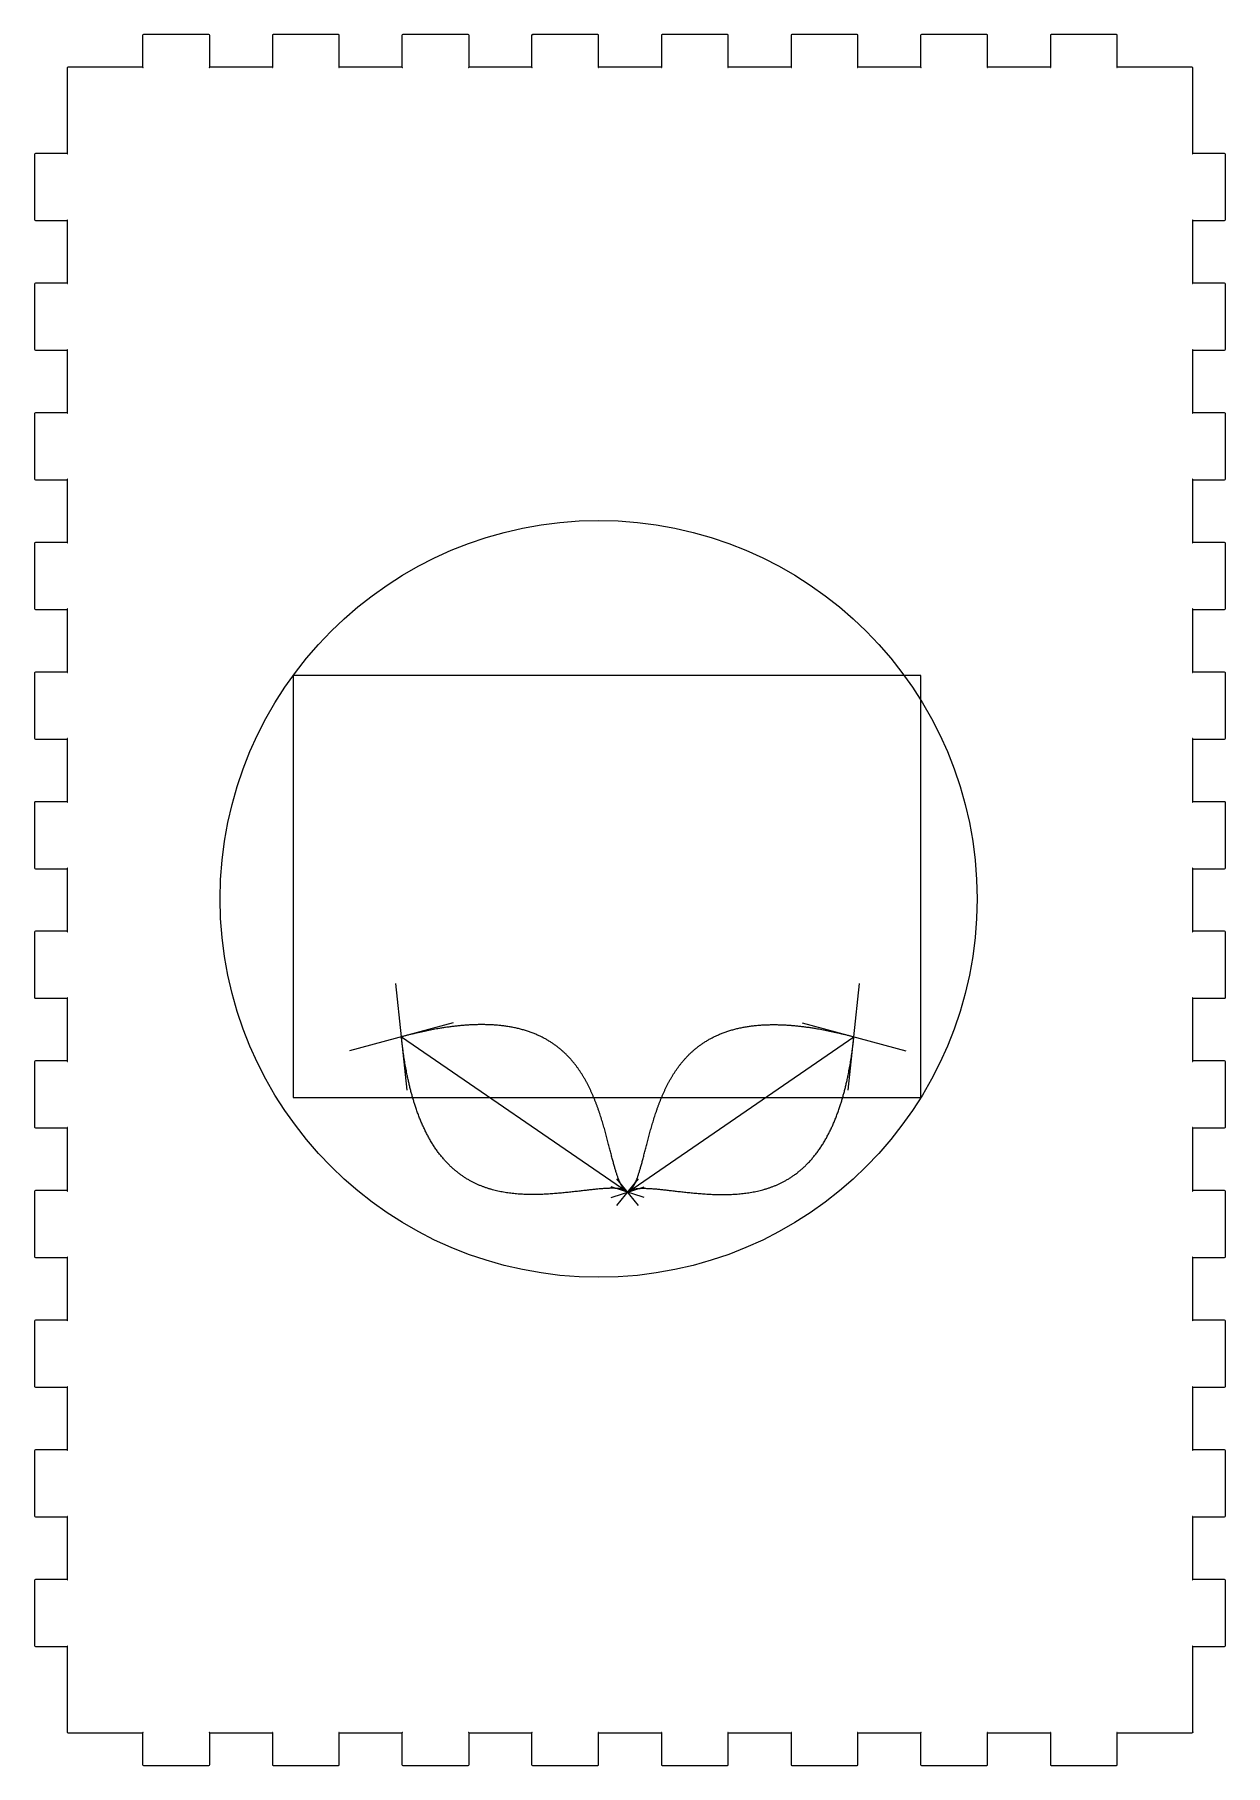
# Model space of a CAD drawing. Header units: millimetres. Extents: x 0 to 282, y 0 to 315.
# Drawn here: x 10 to 120.2, y 155.1 to 315.3 of the extents above; entities that cross this region are included whole.
import ezdxf

# ---------------------------------------------------------------- set-up
doc = ezdxf.new("R2010")
doc.units = ezdxf.units.MM
doc.header["$MEASUREMENT"] = 0
for name, color, linetype in [('Waste-Warriors-Laser-Cut-Box v2_0', 7, 'Continuous'), ('Waste-Warriors-Laser-Cut-Box v2_Sketch5', 7, 'Continuous'), ('Waste-Warriors-Laser-Cut-Box v2_Sketch7', 7, 'Continuous')]:
    doc.layers.add(name, color=color, linetype=linetype)

msp = doc.modelspace()

# ---------------------------------------------------------------- linework, layer by layer
at = {"layer": 'Waste-Warriors-Laser-Cut-Box v2_0'}
for p, q in [((20.0284, 315.272), (19.9995, 315.218)), ((19.9995, 315.218), (19.9995, 315.2)), ((19.9995, 315.2), (19.9995, 312.301)), ((20.0822, 315.301), (20.0284, 315.272)), ((20.1001, 315.301), (20.0822, 315.301)), ((26.1001, 315.301), (20.1001, 315.301)), ((26.1166, 315.301), (26.1001, 315.301)), ((26.1703, 315.272), (26.1166, 315.301)), ((26.2006, 315.218), (26.1703, 315.272)), ((26.2006, 315.2), (26.2006, 315.218)), ((26.2006, 312.301), (26.2006, 315.2)), ((32.0298, 315.272), (32.0008, 315.218)), ((32.0008, 315.218), (32.0008, 315.2)), ((32.0008, 315.2), (32.0008, 312.301)), ((32.0821, 315.301), (32.0298, 315.272)), ((32.1, 315.301), (32.0821, 315.301)), ((38.1, 315.301), (32.1, 315.301)), ((38.1166, 315.301), (38.1, 315.301)), ((38.1702, 315.272), (38.1166, 315.301)), ((38.1991, 315.218), (38.1702, 315.272)), ((38.1991, 315.2), (38.1991, 315.218)), ((38.1991, 312.301), (38.1991, 315.2)), ((44.0284, 315.272), (43.9995, 315.218)), ((43.9995, 315.218), (43.9995, 315.2)), ((43.9995, 315.2), (43.9995, 312.301)), ((44.0821, 315.301), (44.0284, 315.272)), ((44.1, 315.301), (44.0821, 315.301)), ((50.1001, 315.301), (44.1, 315.301)), ((50.1167, 315.301), (50.1001, 315.301)), ((50.1703, 315.272), (50.1167, 315.301)), ((50.2006, 315.218), (50.1703, 315.272)), ((50.2006, 315.2), (50.2006, 315.218)), ((50.2006, 312.301), (50.2006, 315.2)), ((56.0282, 315.272), (55.9992, 315.218)), ((55.9992, 315.218), (55.9992, 315.2)), ((55.9992, 315.2), (55.9992, 312.301)), ((56.0821, 315.301), (56.0282, 315.272)), ((56.0998, 315.301), (56.0821, 315.301)), ((62.0998, 315.301), (56.0998, 315.301)), ((62.1164, 315.301), (62.0998, 315.301)), ((62.17, 315.272), (62.1164, 315.301)), ((62.2004, 315.218), (62.17, 315.272)), ((62.2004, 315.2), (62.2004, 315.218)), ((62.2004, 312.301), (62.2004, 315.2)), ((68.0297, 315.272), (68.0007, 315.218)), ((68.0007, 315.218), (68.0007, 315.2)), ((68.0007, 315.2), (68.0007, 312.301)), ((68.0819, 315.301), (68.0297, 315.272)), ((68.0999, 315.301), (68.0819, 315.301)), ((74.0999, 315.301), (68.0999, 315.301)), ((74.1165, 315.301), (74.0999, 315.301)), ((74.1701, 315.272), (74.1165, 315.301)), ((74.2005, 315.218), (74.1701, 315.272)), ((74.2005, 315.2), (74.2005, 315.218)), ((74.2005, 312.301), (74.2005, 315.2)), ((80.0294, 315.272), (80.0005, 315.218)), ((80.0005, 315.218), (80.0005, 315.2)), ((80.0005, 315.2), (80.0005, 312.301)), ((80.082, 315.301), (80.0294, 315.272)), ((80.1, 315.301), (80.082, 315.301)), ((86.1, 315.301), (80.1, 315.301)), ((86.1162, 315.301), (86.1, 315.301)), ((86.1702, 315.272), (86.1162, 315.301)), ((86.2005, 315.218), (86.1702, 315.272)), ((86.2005, 315.2), (86.2005, 315.218)), ((86.2005, 312.301), (86.2005, 315.2)), ((92.0281, 315.272), (91.9992, 315.218)), ((91.9992, 315.218), (91.9992, 315.2)), ((91.9992, 315.2), (91.9992, 312.301)), ((92.0821, 315.301), (92.0281, 315.272)), ((92.0997, 315.301), (92.0821, 315.301)), ((98.0997, 315.301), (92.0997, 315.301)), ((98.1163, 315.301), (98.0997, 315.301)), ((98.1699, 315.272), (98.1163, 315.301)), ((98.2003, 315.218), (98.1699, 315.272)), ((98.2003, 315.2), (98.2003, 315.218)), ((98.2003, 312.301), (98.2003, 315.2)), ((104.03, 315.272), (104.001, 315.218)), ((104.001, 315.218), (104.001, 315.2)), ((104.001, 315.2), (104.001, 312.301)), ((104.082, 315.301), (104.03, 315.272)), ((104.1, 315.301), (104.082, 315.301)), ((110.1, 315.301), (104.1, 315.301)), ((110.116, 315.301), (110.1, 315.301)), ((110.17, 315.272), (110.116, 315.301)), ((110.2, 315.218), (110.17, 315.272)), ((110.2, 315.2), (110.2, 315.218)), ((110.2, 312.301), (110.2, 315.2)), ((13.0294, 312.272), (13.0004, 312.218)), ((13.0004, 312.218), (13.0004, 312.2)), ((13.0004, 312.2), (13.0004, 304.3)), ((13.0817, 312.301), (13.0294, 312.272)), ((13.0996, 312.301), (13.0817, 312.301)), ((19.9995, 312.301), (13.0996, 312.301)), ((19.9995, 312.301), (19.9995, 312.291)), ((20.0091, 312.301), (19.9995, 312.301)), ((19.9995, 312.291), (20.0133, 312.259)), ((20.0408, 312.287), (20.0091, 312.301)), ((20.0133, 312.259), (20.0367, 312.263)), ((20.0367, 312.263), (20.0408, 312.287)), ((26.1896, 312.301), (26.1579, 312.287)), ((26.1579, 312.287), (26.1621, 312.263)), ((26.1621, 312.263), (26.1855, 312.259)), ((26.1855, 312.259), (26.2006, 312.291)), ((26.2006, 312.301), (26.1896, 312.301)), ((26.2006, 312.291), (26.2006, 312.301)), ((32.0008, 312.301), (26.2006, 312.301)), ((32.0105, 312.301), (32.0008, 312.301)), ((32.0008, 312.301), (32.0008, 312.291)), ((32.0008, 312.291), (32.0146, 312.259)), ((32.0421, 312.287), (32.0105, 312.301)), ((32.0146, 312.259), (32.038, 312.263)), ((32.038, 312.263), (32.0421, 312.287)), ((38.1882, 312.301), (38.1564, 312.287)), ((38.1564, 312.287), (38.1621, 312.263)), ((38.1621, 312.263), (38.184, 312.259)), ((38.184, 312.259), (38.1991, 312.291)), ((38.1991, 312.301), (38.1882, 312.301)), ((43.9995, 312.301), (38.1991, 312.301)), ((38.1991, 312.291), (38.1991, 312.301)), ((43.9995, 312.301), (43.9995, 312.291)), ((44.009, 312.301), (43.9995, 312.301)), ((43.9995, 312.291), (44.0133, 312.259)), ((44.0408, 312.287), (44.009, 312.301)), ((44.0133, 312.259), (44.0365, 312.263)), ((44.0365, 312.263), (44.0408, 312.287)), ((50.1897, 312.301), (50.1579, 312.287)), ((50.1579, 312.287), (50.1618, 312.263)), ((50.1618, 312.263), (50.1855, 312.259)), ((50.1855, 312.259), (50.2006, 312.291)), ((50.2006, 312.301), (50.1897, 312.301)), ((55.9992, 312.301), (50.2006, 312.301)), ((50.2006, 312.291), (50.2006, 312.301)), ((55.9992, 312.301), (55.9992, 312.291)), ((56.0091, 312.301), (55.9992, 312.301)), ((55.9992, 312.291), (56.013, 312.259)), ((56.0405, 312.287), (56.0091, 312.301)), ((56.013, 312.259), (56.0366, 312.263)), ((56.0366, 312.263), (56.0405, 312.287)), ((62.1894, 312.301), (62.1577, 312.287)), ((62.1577, 312.287), (62.1619, 312.263)), ((62.1619, 312.263), (62.1852, 312.259)), ((62.1852, 312.259), (62.2004, 312.291)), ((62.2004, 312.301), (62.1894, 312.301)), ((68.0007, 312.301), (62.2004, 312.301)), ((62.2004, 312.291), (62.2004, 312.301)), ((68.0103, 312.301), (68.0007, 312.301)), ((68.0007, 312.301), (68.0007, 312.291)), ((68.0007, 312.291), (68.0145, 312.259)), ((68.042, 312.287), (68.0103, 312.301)), ((68.0145, 312.259), (68.0378, 312.263)), ((68.0378, 312.263), (68.042, 312.287)), ((74.1895, 312.301), (74.1578, 312.287)), ((74.1578, 312.287), (74.162, 312.263)), ((74.162, 312.263), (74.1853, 312.259)), ((74.1853, 312.259), (74.2005, 312.291)), ((74.2005, 312.301), (74.1895, 312.301)), ((74.2005, 312.291), (74.2005, 312.301)), ((80.0005, 312.301), (74.2005, 312.301)), ((80.0104, 312.301), (80.0005, 312.301)), ((80.0005, 312.301), (80.0005, 312.291)), ((80.0005, 312.291), (80.0146, 312.259)), ((80.0421, 312.287), (80.0104, 312.301)), ((80.0146, 312.259), (80.0379, 312.263)), ((80.0379, 312.263), (80.0421, 312.287)), ((86.1893, 312.301), (86.1579, 312.287)), ((86.1579, 312.287), (86.1617, 312.263)), ((86.1617, 312.263), (86.1854, 312.259)), ((86.1854, 312.259), (86.2005, 312.291)), ((86.2005, 312.301), (86.1893, 312.301)), ((91.9992, 312.301), (86.2005, 312.301)), ((86.2005, 312.291), (86.2005, 312.301)), ((91.9992, 312.301), (91.9992, 312.291)), ((92.009, 312.301), (91.9992, 312.301)), ((91.9992, 312.291), (92.0129, 312.259)), ((92.0404, 312.287), (92.009, 312.301)), ((92.0129, 312.259), (92.0365, 312.263)), ((92.0365, 312.263), (92.0404, 312.287)), ((98.1893, 312.301), (98.1576, 312.287)), ((98.1576, 312.287), (98.1618, 312.263)), ((98.1618, 312.263), (98.1851, 312.259)), ((98.1851, 312.259), (98.2003, 312.291)), ((98.2003, 312.301), (98.1893, 312.301)), ((98.2003, 312.291), (98.2003, 312.301)), ((104.001, 312.301), (98.2003, 312.301)), ((104.001, 312.301), (104.001, 312.291)), ((104.01, 312.301), (104.001, 312.301)), ((104.001, 312.291), (104.014, 312.259)), ((104.042, 312.287), (104.01, 312.301)), ((104.014, 312.259), (104.038, 312.263)), ((104.038, 312.263), (104.042, 312.287)), ((110.189, 312.301), (110.158, 312.287)), ((110.158, 312.287), (110.162, 312.263)), ((110.162, 312.263), (110.185, 312.259)), ((110.185, 312.259), (110.2, 312.291)), ((110.2, 312.301), (110.189, 312.301)), ((117.1, 312.301), (110.2, 312.301)), ((110.2, 312.291), (110.2, 312.301)), ((117.117, 312.301), (117.1, 312.301)), ((117.171, 312.272), (117.117, 312.301)), ((117.199, 312.218), (117.171, 312.272)), ((117.199, 312.2), (117.199, 312.218)), ((117.199, 304.3), (117.199, 312.2)), ((10.0294, 304.271), (10.0004, 304.219)), ((10.0004, 304.219), (10.0004, 304.201)), ((10.0004, 304.201), (10.0004, 298.199)), ((10.0817, 304.3), (10.0294, 304.271)), ((10.0996, 304.3), (10.0817, 304.3)), ((13.0004, 304.3), (10.0996, 304.3)), ((13.0004, 304.3), (13.0004, 304.29)), ((13.0101, 304.3), (13.0004, 304.3)), ((13.0004, 304.29), (13.0142, 304.258)), ((13.0418, 304.286), (13.0101, 304.3)), ((13.0142, 304.258), (13.0376, 304.263)), ((13.0376, 304.263), (13.0418, 304.286)), ((117.189, 304.3), (117.157, 304.286)), ((117.157, 304.286), (117.162, 304.263)), ((117.162, 304.263), (117.184, 304.258)), ((117.184, 304.258), (117.199, 304.29)), ((117.199, 304.3), (117.189, 304.3)), ((117.199, 304.29), (117.199, 304.3)), ((120.1, 304.3), (117.199, 304.3)), ((120.117, 304.3), (120.1, 304.3)), ((120.171, 304.271), (120.117, 304.3)), ((120.2, 304.219), (120.171, 304.271)), ((120.2, 304.201), (120.2, 304.219)), ((120.2, 298.199), (120.2, 304.201)), ((10.0004, 298.199), (10.0004, 298.183)), ((10.0004, 298.183), (10.0294, 298.13)), ((10.0294, 298.13), (10.0817, 298.1)), ((10.0817, 298.1), (10.0996, 298.1)), ((10.0996, 298.1), (13.0004, 298.1)), ((13.0142, 298.143), (13.0004, 298.111)), ((13.0004, 298.111), (13.0004, 298.1)), ((13.0004, 298.1), (13.0004, 292.3)), ((13.0004, 298.1), (13.0101, 298.1)), ((13.0101, 298.1), (13.0418, 298.115)), ((13.0376, 298.137), (13.0142, 298.143)), ((13.0418, 298.115), (13.0376, 298.137)), ((117.162, 298.137), (117.157, 298.115)), ((117.157, 298.115), (117.189, 298.1)), ((117.184, 298.143), (117.162, 298.137)), ((117.199, 298.111), (117.184, 298.143)), ((117.189, 298.1), (117.199, 298.1)), ((117.199, 298.1), (117.199, 298.111)), ((117.199, 292.3), (117.199, 298.1)), ((117.199, 298.1), (120.1, 298.1)), ((120.1, 298.1), (120.117, 298.1)), ((120.117, 298.1), (120.171, 298.13)), ((120.171, 298.13), (120.2, 298.183)), ((120.2, 298.183), (120.2, 298.199)), ((10.0294, 292.271), (10.0004, 292.217)), ((10.0004, 292.217), (10.0004, 292.199)), ((10.0004, 292.199), (10.0004, 286.2)), ((10.0817, 292.3), (10.0294, 292.271)), ((10.0996, 292.3), (10.0817, 292.3)), ((13.0004, 292.3), (10.0996, 292.3)), ((13.0004, 292.3), (13.0004, 292.29)), ((13.0101, 292.3), (13.0004, 292.3)), ((13.0004, 292.29), (13.0142, 292.258)), ((13.0418, 292.286), (13.0101, 292.3)), ((13.0142, 292.258), (13.0376, 292.263)), ((13.0376, 292.263), (13.0418, 292.286)), ((117.189, 292.3), (117.157, 292.286)), ((117.157, 292.286), (117.162, 292.263)), ((117.162, 292.263), (117.184, 292.258)), ((117.184, 292.258), (117.199, 292.29)), ((117.199, 292.3), (117.189, 292.3)), ((120.1, 292.3), (117.199, 292.3)), ((117.199, 292.29), (117.199, 292.3)), ((120.117, 292.3), (120.1, 292.3)), ((120.171, 292.271), (120.117, 292.3)), ((120.2, 292.217), (120.171, 292.271)), ((120.2, 292.199), (120.2, 292.217)), ((120.2, 286.2), (120.2, 292.199)), ((10.0004, 286.2), (10.0004, 286.184)), ((10.0004, 286.184), (10.0294, 286.13)), ((10.0294, 286.13), (10.0817, 286.1)), ((10.0817, 286.1), (10.0996, 286.1)), ((10.0996, 286.1), (13.0004, 286.1)), ((13.0142, 286.143), (13.0004, 286.111)), ((13.0004, 286.111), (13.0004, 286.1)), ((13.0004, 286.1), (13.0004, 280.3)), ((13.0004, 286.1), (13.0101, 286.1)), ((13.0101, 286.1), (13.0418, 286.115)), ((13.0376, 286.139), (13.0142, 286.143)), ((13.0418, 286.115), (13.0376, 286.139)), ((117.162, 286.139), (117.157, 286.115)), ((117.157, 286.115), (117.189, 286.1)), ((117.184, 286.143), (117.162, 286.139)), ((117.199, 286.111), (117.184, 286.143)), ((117.189, 286.1), (117.199, 286.1)), ((117.199, 286.1), (117.199, 286.111)), ((117.199, 286.1), (120.1, 286.1)), ((117.199, 280.3), (117.199, 286.1)), ((120.1, 286.1), (120.117, 286.1)), ((120.117, 286.1), (120.171, 286.13)), ((120.171, 286.13), (120.2, 286.184)), ((120.2, 286.184), (120.2, 286.2)), ((10.0294, 280.271), (10.0004, 280.218)), ((10.0004, 280.218), (10.0004, 280.201)), ((10.0004, 280.201), (10.0004, 274.201)), ((10.0817, 280.3), (10.0294, 280.271)), ((10.0996, 280.3), (10.0817, 280.3)), ((13.0004, 280.3), (10.0996, 280.3)), ((13.0004, 280.3), (13.0004, 280.29)), ((13.0101, 280.3), (13.0004, 280.3)), ((13.0004, 280.29), (13.0142, 280.259)), ((13.0418, 280.286), (13.0101, 280.3)), ((13.0142, 280.259), (13.0376, 280.263)), ((13.0376, 280.263), (13.0418, 280.286)), ((117.189, 280.3), (117.157, 280.286)), ((117.157, 280.286), (117.162, 280.263)), ((117.162, 280.263), (117.184, 280.259)), ((117.184, 280.259), (117.199, 280.29)), ((117.199, 280.3), (117.189, 280.3)), ((117.199, 280.29), (117.199, 280.3)), ((120.1, 280.3), (117.199, 280.3)), ((120.117, 280.3), (120.1, 280.3)), ((120.171, 280.271), (120.117, 280.3)), ((120.2, 280.218), (120.171, 280.271)), ((120.2, 280.201), (120.2, 280.218)), ((120.2, 274.201), (120.2, 280.201)), ((10.0004, 274.201), (10.0004, 274.184)), ((10.0004, 274.184), (10.0294, 274.131)), ((10.0294, 274.131), (10.0817, 274.1)), ((10.0817, 274.1), (10.0996, 274.1)), ((10.0996, 274.1), (13.0004, 274.1)), ((13.0142, 274.143), (13.0004, 274.111)), ((13.0004, 274.111), (13.0004, 274.1)), ((13.0004, 274.1), (13.0004, 268.3)), ((13.0004, 274.1), (13.0101, 274.1)), ((13.0101, 274.1), (13.0418, 274.115)), ((13.0376, 274.139), (13.0142, 274.143)), ((13.0418, 274.115), (13.0376, 274.139)), ((117.162, 274.139), (117.157, 274.115)), ((117.157, 274.115), (117.189, 274.1)), ((117.184, 274.143), (117.162, 274.139)), ((117.199, 274.111), (117.184, 274.143)), ((117.189, 274.1), (117.199, 274.1)), ((117.199, 274.1), (117.199, 274.111)), ((117.199, 268.3), (117.199, 274.1)), ((117.199, 274.1), (120.1, 274.1)), ((120.1, 274.1), (120.117, 274.1)), ((120.117, 274.1), (120.171, 274.131)), ((120.171, 274.131), (120.2, 274.184)), ((120.2, 274.184), (120.2, 274.201)), ((10.0294, 268.271), (10.0004, 268.219)), ((10.0004, 268.219), (10.0004, 268.201)), ((10.0004, 268.201), (10.0004, 262.199)), ((10.0817, 268.3), (10.0294, 268.271)), ((10.0996, 268.3), (10.0817, 268.3)), ((13.0004, 268.3), (10.0996, 268.3)), ((13.0004, 268.3), (13.0004, 268.29)), ((13.0101, 268.3), (13.0004, 268.3)), ((13.0004, 268.29), (13.0142, 268.259)), ((13.0418, 268.286), (13.0101, 268.3)), ((13.0142, 268.259), (13.0376, 268.263)), ((13.0376, 268.263), (13.0418, 268.286)), ((117.189, 268.3), (117.157, 268.286)), ((117.157, 268.286), (117.162, 268.263)), ((117.162, 268.263), (117.184, 268.259)), ((117.184, 268.259), (117.199, 268.29)), ((117.199, 268.3), (117.189, 268.3)), ((117.199, 268.29), (117.199, 268.3)), ((120.1, 268.3), (117.199, 268.3)), ((120.117, 268.3), (120.1, 268.3)), ((120.171, 268.271), (120.117, 268.3)), ((120.2, 268.219), (120.171, 268.271)), ((120.2, 268.201), (120.2, 268.219)), ((120.2, 262.199), (120.2, 268.201)), ((10.0004, 262.199), (10.0004, 262.183)), ((10.0004, 262.183), (10.0294, 262.13)), ((10.0294, 262.13), (10.0817, 262.1)), ((10.0817, 262.1), (10.0996, 262.1)), ((10.0996, 262.1), (13.0004, 262.1)), ((13.0142, 262.143), (13.0004, 262.111)), ((13.0004, 262.111), (13.0004, 262.1)), ((13.0004, 262.1), (13.0004, 256.3)), ((13.0004, 262.1), (13.0101, 262.1)), ((13.0101, 262.1), (13.0418, 262.115)), ((13.0376, 262.137), (13.0142, 262.143)), ((13.0418, 262.115), (13.0376, 262.137)), ((117.162, 262.137), (117.157, 262.115)), ((117.157, 262.115), (117.189, 262.1)), ((117.184, 262.143), (117.162, 262.137)), ((117.199, 262.111), (117.184, 262.143)), ((117.189, 262.1), (117.199, 262.1)), ((117.199, 262.1), (117.199, 262.111)), ((117.199, 256.3), (117.199, 262.1)), ((117.199, 262.1), (120.1, 262.1)), ((120.1, 262.1), (120.117, 262.1)), ((120.117, 262.1), (120.171, 262.13)), ((120.171, 262.13), (120.2, 262.183)), ((120.2, 262.183), (120.2, 262.199)), ((10.0294, 256.271), (10.0004, 256.217)), ((10.0004, 256.217), (10.0004, 256.199)), ((10.0004, 256.199), (10.0004, 250.2)), ((10.0817, 256.3), (10.0294, 256.271)), ((10.0996, 256.3), (10.0817, 256.3)), ((13.0004, 256.3), (10.0996, 256.3)), ((13.0101, 256.3), (13.0004, 256.3)), ((13.0004, 256.3), (13.0004, 256.29)), ((13.0004, 256.29), (13.0142, 256.258)), ((13.0418, 256.286), (13.0101, 256.3)), ((13.0142, 256.258), (13.0376, 256.263)), ((13.0376, 256.263), (13.0418, 256.286)), ((117.189, 256.3), (117.157, 256.286)), ((117.157, 256.286), (117.162, 256.263)), ((117.162, 256.263), (117.184, 256.258)), ((117.184, 256.258), (117.199, 256.29)), ((117.199, 256.3), (117.189, 256.3)), ((117.199, 256.29), (117.199, 256.3)), ((120.1, 256.3), (117.199, 256.3)), ((120.117, 256.3), (120.1, 256.3)), ((120.171, 256.271), (120.117, 256.3)), ((120.2, 256.217), (120.171, 256.271)), ((120.2, 256.199), (120.2, 256.217)), ((120.2, 250.2), (120.2, 256.199)), ((10.0004, 250.2), (10.0004, 250.183)), ((10.0004, 250.183), (10.0294, 250.129)), ((10.0294, 250.129), (10.0817, 250.1)), ((10.0817, 250.1), (10.0996, 250.1)), ((10.0996, 250.1), (13.0004, 250.1)), ((13.0142, 250.143), (13.0004, 250.111)), ((13.0004, 250.111), (13.0004, 250.1)), ((13.0004, 250.1), (13.0101, 250.1)), ((13.0004, 250.1), (13.0004, 244.3)), ((13.0101, 250.1), (13.0418, 250.115)), ((13.0376, 250.137), (13.0142, 250.143)), ((13.0418, 250.115), (13.0376, 250.137)), ((117.162, 250.137), (117.157, 250.115)), ((117.157, 250.115), (117.189, 250.1)), ((117.184, 250.143), (117.162, 250.137)), ((117.199, 250.111), (117.184, 250.143)), ((117.189, 250.1), (117.199, 250.1)), ((117.199, 250.1), (117.199, 250.111)), ((117.199, 250.1), (120.1, 250.1)), ((117.199, 244.3), (117.199, 250.1)), ((120.1, 250.1), (120.117, 250.1)), ((120.117, 250.1), (120.171, 250.129)), ((120.171, 250.129), (120.2, 250.183)), ((120.2, 250.183), (120.2, 250.2)), ((10.0294, 244.271), (10.0004, 244.217)), ((10.0004, 244.217), (10.0004, 244.199)), ((10.0004, 244.199), (10.0004, 238.201)), ((10.0817, 244.3), (10.0294, 244.271)), ((10.0996, 244.3), (10.0817, 244.3)), ((13.0004, 244.3), (10.0996, 244.3)), ((13.0004, 244.3), (13.0004, 244.29)), ((13.0101, 244.3), (13.0004, 244.3)), ((13.0004, 244.29), (13.0142, 244.259)), ((13.0418, 244.286), (13.0101, 244.3)), ((13.0142, 244.259), (13.0376, 244.263)), ((13.0376, 244.263), (13.0418, 244.286)), ((117.189, 244.3), (117.157, 244.286)), ((117.157, 244.286), (117.162, 244.263)), ((117.162, 244.263), (117.184, 244.259)), ((117.184, 244.259), (117.199, 244.29)), ((117.199, 244.3), (117.189, 244.3)), ((120.1, 244.3), (117.199, 244.3)), ((117.199, 244.29), (117.199, 244.3)), ((120.117, 244.3), (120.1, 244.3)), ((120.171, 244.271), (120.117, 244.3)), ((120.2, 244.217), (120.171, 244.271)), ((120.2, 244.199), (120.2, 244.217)), ((120.2, 238.201), (120.2, 244.199)), ((10.0004, 238.201), (10.0004, 238.184)), ((10.0004, 238.184), (10.0294, 238.131)), ((10.0294, 238.131), (10.0817, 238.1)), ((10.0817, 238.1), (10.0996, 238.1)), ((10.0996, 238.1), (13.0004, 238.1)), ((13.0142, 238.143), (13.0004, 238.111)), ((13.0004, 238.111), (13.0004, 238.1)), ((13.0004, 238.1), (13.0101, 238.1)), ((13.0004, 238.1), (13.0004, 232.3)), ((13.0101, 238.1), (13.0418, 238.115)), ((13.0376, 238.139), (13.0142, 238.143)), ((13.0418, 238.115), (13.0376, 238.139)), ((117.162, 238.139), (117.157, 238.115)), ((117.157, 238.115), (117.189, 238.1)), ((117.184, 238.143), (117.162, 238.139)), ((117.199, 238.111), (117.184, 238.143)), ((117.189, 238.1), (117.199, 238.1)), ((117.199, 238.1), (117.199, 238.111)), ((117.199, 232.3), (117.199, 238.1)), ((117.199, 238.1), (120.1, 238.1)), ((120.1, 238.1), (120.117, 238.1)), ((120.117, 238.1), (120.171, 238.131)), ((120.171, 238.131), (120.2, 238.184)), ((120.2, 238.184), (120.2, 238.201)), ((10.0817, 232.3), (10.0294, 232.271)), ((10.0996, 232.3), (10.0817, 232.3)), ((13.0004, 232.3), (10.0996, 232.3)), ((13.0101, 232.3), (13.0004, 232.3)), ((13.0004, 232.3), (13.0004, 232.29)), ((13.0418, 232.286), (13.0101, 232.3)), ((117.189, 232.3), (117.157, 232.286)), ((117.199, 232.3), (117.189, 232.3)), ((120.1, 232.3), (117.199, 232.3)), ((117.199, 232.29), (117.199, 232.3)), ((120.117, 232.3), (120.1, 232.3)), ((120.171, 232.271), (120.117, 232.3)), ((10.0294, 232.271), (10.0004, 232.217)), ((10.0004, 232.217), (10.0004, 232.199)), ((10.0004, 232.199), (10.0004, 226.199)), ((13.0004, 232.29), (13.0142, 232.259)), ((13.0142, 232.259), (13.0376, 232.263)), ((13.0376, 232.263), (13.0418, 232.286)), ((117.157, 232.286), (117.162, 232.263)), ((117.162, 232.263), (117.184, 232.259)), ((117.184, 232.259), (117.199, 232.29)), ((120.2, 232.217), (120.171, 232.271)), ((120.2, 232.199), (120.2, 232.217)), ((120.2, 226.199), (120.2, 232.199)), ((10.0004, 226.199), (10.0004, 226.183)), ((10.0004, 226.183), (10.0294, 226.129)), ((10.0294, 226.129), (10.0817, 226.1)), ((10.0817, 226.1), (10.0996, 226.1)), ((10.0996, 226.1), (13.0004, 226.1)), ((13.0142, 226.143), (13.0004, 226.111)), ((13.0004, 226.111), (13.0004, 226.1)), ((13.0004, 226.1), (13.0101, 226.1)), ((13.0004, 226.1), (13.0004, 220.3)), ((13.0101, 226.1), (13.0418, 226.115)), ((13.0376, 226.138), (13.0142, 226.143)), ((13.0418, 226.115), (13.0376, 226.138)), ((117.162, 226.138), (117.157, 226.115)), ((117.157, 226.115), (117.189, 226.1)), ((117.184, 226.143), (117.162, 226.138)), ((117.199, 226.111), (117.184, 226.143)), ((117.189, 226.1), (117.199, 226.1)), ((117.199, 226.1), (117.199, 226.111)), ((117.199, 226.1), (120.1, 226.1)), ((117.199, 220.3), (117.199, 226.1)), ((120.1, 226.1), (120.117, 226.1)), ((120.117, 226.1), (120.171, 226.129)), ((120.171, 226.129), (120.2, 226.183)), ((120.2, 226.183), (120.2, 226.199)), ((10.0294, 220.271), (10.0004, 220.217)), ((10.0004, 220.217), (10.0004, 220.2)), ((10.0004, 220.2), (10.0004, 214.2)), ((10.0817, 220.3), (10.0294, 220.271)), ((10.0996, 220.3), (10.0817, 220.3)), ((13.0004, 220.3), (10.0996, 220.3)), ((13.0004, 220.3), (13.0004, 220.29)), ((13.0101, 220.3), (13.0004, 220.3)), ((13.0004, 220.29), (13.0142, 220.259)), ((13.0418, 220.286), (13.0101, 220.3)), ((13.0142, 220.259), (13.0376, 220.263)), ((13.0376, 220.263), (13.0418, 220.286)), ((117.189, 220.3), (117.157, 220.286)), ((117.157, 220.286), (117.162, 220.263)), ((117.162, 220.263), (117.184, 220.259)), ((117.184, 220.259), (117.199, 220.29)), ((117.199, 220.3), (117.189, 220.3)), ((117.199, 220.29), (117.199, 220.3)), ((120.1, 220.3), (117.199, 220.3)), ((120.117, 220.3), (120.1, 220.3)), ((120.171, 220.271), (120.117, 220.3)), ((120.2, 220.217), (120.171, 220.271)), ((120.2, 220.2), (120.2, 220.217)), ((120.2, 214.2), (120.2, 220.2)), ((10.0004, 214.2), (10.0004, 214.183)), ((10.0004, 214.183), (10.0294, 214.129)), ((10.0294, 214.129), (10.0817, 214.1)), ((10.0817, 214.1), (10.0996, 214.1)), ((10.0996, 214.1), (13.0004, 214.1)), ((13.0142, 214.143), (13.0004, 214.111)), ((13.0004, 214.111), (13.0004, 214.1)), ((13.0004, 214.1), (13.0004, 208.3)), ((13.0004, 214.1), (13.0101, 214.1)), ((13.0101, 214.1), (13.0418, 214.115)), ((13.0376, 214.138), (13.0142, 214.143)), ((13.0418, 214.115), (13.0376, 214.138)), ((117.162, 214.138), (117.157, 214.115)), ((117.157, 214.115), (117.189, 214.1)), ((117.184, 214.143), (117.162, 214.138)), ((117.199, 214.111), (117.184, 214.143)), ((117.189, 214.1), (117.199, 214.1)), ((117.199, 214.1), (117.199, 214.111)), ((117.199, 208.3), (117.199, 214.1)), ((117.199, 214.1), (120.1, 214.1)), ((120.1, 214.1), (120.117, 214.1)), ((120.117, 214.1), (120.171, 214.129)), ((120.171, 214.129), (120.2, 214.183)), ((120.2, 214.183), (120.2, 214.2)), ((10.0294, 208.271), (10.0004, 208.218)), ((10.0817, 208.3), (10.0294, 208.271)), ((10.0996, 208.3), (10.0817, 208.3)), ((13.0004, 208.3), (10.0996, 208.3)), ((13.0004, 208.3), (13.0004, 208.291)), ((13.0101, 208.3), (13.0004, 208.3)), ((13.0004, 208.291), (13.0142, 208.259)), ((13.0418, 208.286), (13.0101, 208.3)), ((13.0142, 208.259), (13.0376, 208.263)), ((13.0376, 208.263), (13.0418, 208.286)), ((117.189, 208.3), (117.157, 208.286)), ((117.157, 208.286), (117.162, 208.263)), ((117.162, 208.263), (117.184, 208.259)), ((117.184, 208.259), (117.199, 208.291)), ((117.199, 208.3), (117.189, 208.3)), ((117.199, 208.291), (117.199, 208.3)), ((120.1, 208.3), (117.199, 208.3)), ((120.117, 208.3), (120.1, 208.3)), ((120.171, 208.271), (120.117, 208.3)), ((120.2, 208.218), (120.171, 208.271)), ((10.0004, 208.218), (10.0004, 208.2)), ((10.0004, 208.2), (10.0004, 202.2)), ((120.2, 208.2), (120.2, 208.218)), ((120.2, 202.2), (120.2, 208.2)), ((10.0004, 202.2), (10.0004, 202.183)), ((10.0004, 202.183), (10.0294, 202.129)), ((10.0294, 202.129), (10.0817, 202.1)), ((10.0817, 202.1), (10.0996, 202.1)), ((10.0996, 202.1), (13.0004, 202.1)), ((13.0142, 202.143), (13.0004, 202.111)), ((13.0004, 202.111), (13.0004, 202.1)), ((13.0004, 202.1), (13.0101, 202.1)), ((13.0004, 202.1), (13.0004, 196.3)), ((13.0101, 202.1), (13.0418, 202.116)), ((13.0376, 202.137), (13.0142, 202.143)), ((13.0418, 202.116), (13.0376, 202.137)), ((117.162, 202.137), (117.157, 202.116)), ((117.157, 202.116), (117.189, 202.1)), ((117.184, 202.143), (117.162, 202.137)), ((117.199, 202.111), (117.184, 202.143)), ((117.189, 202.1), (117.199, 202.1)), ((117.199, 202.1), (117.199, 202.111)), ((117.199, 196.3), (117.199, 202.1)), ((117.199, 202.1), (120.1, 202.1)), ((120.1, 202.1), (120.117, 202.1)), ((120.117, 202.1), (120.171, 202.129)), ((120.171, 202.129), (120.2, 202.183)), ((120.2, 202.183), (120.2, 202.2)), ((10.0294, 196.271), (10.0004, 196.217)), ((10.0004, 196.217), (10.0004, 196.199)), ((10.0004, 196.199), (10.0004, 190.199)), ((10.0817, 196.3), (10.0294, 196.271)), ((10.0996, 196.3), (10.0817, 196.3)), ((13.0004, 196.3), (10.0996, 196.3)), ((13.0004, 196.3), (13.0004, 196.29)), ((13.0101, 196.3), (13.0004, 196.3)), ((13.0004, 196.29), (13.0142, 196.259)), ((13.0418, 196.286), (13.0101, 196.3)), ((13.0142, 196.259), (13.0376, 196.263)), ((13.0376, 196.263), (13.0418, 196.286)), ((117.189, 196.3), (117.157, 196.286)), ((117.157, 196.286), (117.162, 196.263)), ((117.162, 196.263), (117.184, 196.259)), ((117.184, 196.259), (117.199, 196.29)), ((117.199, 196.3), (117.189, 196.3)), ((120.1, 196.3), (117.199, 196.3)), ((117.199, 196.29), (117.199, 196.3)), ((120.117, 196.3), (120.1, 196.3)), ((120.171, 196.271), (120.117, 196.3)), ((120.2, 196.217), (120.171, 196.271)), ((120.2, 196.199), (120.2, 196.217)), ((120.2, 190.199), (120.2, 196.199)), ((10.0004, 190.199), (10.0004, 190.183)), ((10.0004, 190.183), (10.0294, 190.129)), ((10.0294, 190.129), (10.0817, 190.1)), ((10.0817, 190.1), (10.0996, 190.1)), ((10.0996, 190.1), (13.0004, 190.1)), ((13.0142, 190.143), (13.0004, 190.111)), ((13.0004, 190.111), (13.0004, 190.1)), ((13.0004, 190.1), (13.0101, 190.1)), ((13.0004, 190.1), (13.0004, 184.3)), ((13.0101, 190.1), (13.0418, 190.115)), ((13.0376, 190.138), (13.0142, 190.143)), ((13.0418, 190.115), (13.0376, 190.138)), ((117.162, 190.138), (117.157, 190.115)), ((117.157, 190.115), (117.189, 190.1)), ((117.184, 190.143), (117.162, 190.138)), ((117.199, 190.111), (117.184, 190.143)), ((117.189, 190.1), (117.199, 190.1)), ((117.199, 190.1), (117.199, 190.111)), ((117.199, 190.1), (120.1, 190.1)), ((117.199, 184.3), (117.199, 190.1)), ((120.1, 190.1), (120.117, 190.1)), ((120.117, 190.1), (120.171, 190.129)), ((120.171, 190.129), (120.2, 190.183)), ((120.2, 190.183), (120.2, 190.199)), ((10.0294, 184.271), (10.0004, 184.217)), ((10.0817, 184.3), (10.0294, 184.271)), ((10.0996, 184.3), (10.0817, 184.3)), ((13.0004, 184.3), (10.0996, 184.3)), ((13.0004, 184.3), (13.0004, 184.29)), ((13.0101, 184.3), (13.0004, 184.3)), ((13.0004, 184.29), (13.0142, 184.259)), ((13.0418, 184.287), (13.0101, 184.3)), ((13.0142, 184.259), (13.0376, 184.263)), ((13.0376, 184.263), (13.0418, 184.287)), ((117.189, 184.3), (117.157, 184.287)), ((117.157, 184.287), (117.162, 184.263)), ((117.162, 184.263), (117.184, 184.259)), ((117.184, 184.259), (117.199, 184.29)), ((117.199, 184.3), (117.189, 184.3)), ((117.199, 184.29), (117.199, 184.3)), ((120.1, 184.3), (117.199, 184.3)), ((120.117, 184.3), (120.1, 184.3)), ((120.171, 184.271), (120.117, 184.3)), ((120.2, 184.217), (120.171, 184.271)), ((10.0004, 184.217), (10.0004, 184.2)), ((10.0004, 184.2), (10.0004, 178.2)), ((120.2, 184.2), (120.2, 184.217)), ((120.2, 178.2), (120.2, 184.2)), ((10.0004, 178.2), (10.0004, 178.183)), ((10.0004, 178.183), (10.0294, 178.129)), ((10.0294, 178.129), (10.0817, 178.101)), ((10.0817, 178.101), (10.0996, 178.101)), ((10.0996, 178.101), (13.0004, 178.101)), ((13.0142, 178.143), (13.0004, 178.112)), ((13.0004, 178.112), (13.0004, 178.101)), ((13.0004, 178.101), (13.0101, 178.101)), ((13.0004, 178.101), (13.0004, 172.3)), ((13.0101, 178.101), (13.0418, 178.116)), ((13.0376, 178.138), (13.0142, 178.143)), ((13.0418, 178.116), (13.0376, 178.138)), ((117.162, 178.138), (117.157, 178.116)), ((117.157, 178.116), (117.189, 178.101)), ((117.184, 178.143), (117.162, 178.138)), ((117.199, 178.112), (117.184, 178.143)), ((117.189, 178.101), (117.199, 178.101)), ((117.199, 178.101), (117.199, 178.112)), ((117.199, 178.101), (120.1, 178.101)), ((117.199, 172.3), (117.199, 178.101)), ((120.1, 178.101), (120.117, 178.101)), ((120.117, 178.101), (120.171, 178.129)), ((120.171, 178.129), (120.2, 178.183)), ((120.2, 178.183), (120.2, 178.2)), ((10.0294, 172.271), (10.0004, 172.218)), ((10.0004, 172.218), (10.0004, 172.2)), ((10.0004, 172.2), (10.0004, 166.2)), ((10.0817, 172.3), (10.0294, 172.271)), ((10.0996, 172.3), (10.0817, 172.3)), ((13.0004, 172.3), (10.0996, 172.3)), ((13.0004, 172.3), (13.0004, 172.291)), ((13.0101, 172.3), (13.0004, 172.3)), ((13.0004, 172.291), (13.0142, 172.259)), ((13.0418, 172.286), (13.0101, 172.3)), ((13.0142, 172.259), (13.0376, 172.263)), ((13.0376, 172.263), (13.0418, 172.286)), ((117.189, 172.3), (117.157, 172.286)), ((117.157, 172.286), (117.162, 172.263)), ((117.162, 172.263), (117.184, 172.259)), ((117.184, 172.259), (117.199, 172.291)), ((117.199, 172.3), (117.189, 172.3)), ((120.1, 172.3), (117.199, 172.3)), ((117.199, 172.291), (117.199, 172.3)), ((120.117, 172.3), (120.1, 172.3)), ((120.171, 172.271), (120.117, 172.3)), ((120.2, 172.218), (120.171, 172.271)), ((120.2, 172.2), (120.2, 172.218)), ((120.2, 166.2), (120.2, 172.2)), ((10.0004, 166.2), (10.0004, 166.183)), ((10.0004, 166.183), (10.0294, 166.129)), ((10.0294, 166.129), (10.0817, 166.1)), ((10.0817, 166.1), (10.0996, 166.1)), ((10.0996, 166.1), (13.0004, 166.1)), ((13.0142, 166.143), (13.0004, 166.111)), ((13.0004, 166.111), (13.0004, 166.1)), ((13.0004, 166.1), (13.0101, 166.1)), ((13.0004, 166.1), (13.0004, 158.2)), ((13.0101, 166.1), (13.0418, 166.116)), ((13.0376, 166.138), (13.0142, 166.143)), ((13.0418, 166.116), (13.0376, 166.138)), ((117.162, 166.138), (117.157, 166.116)), ((117.157, 166.116), (117.189, 166.1)), ((117.184, 166.143), (117.162, 166.138)), ((117.199, 166.111), (117.184, 166.143)), ((117.189, 166.1), (117.199, 166.1)), ((117.199, 166.1), (117.199, 166.111)), ((117.199, 158.2), (117.199, 166.1)), ((117.199, 166.1), (120.1, 166.1)), ((120.1, 166.1), (120.117, 166.1)), ((120.117, 166.1), (120.171, 166.129)), ((120.171, 166.129), (120.2, 166.183)), ((120.2, 166.183), (120.2, 166.2)), ((13.0004, 158.2), (13.0004, 158.184)), ((13.0004, 158.184), (13.0294, 158.13)), ((13.0294, 158.13), (13.0817, 158.099)), ((13.0817, 158.099), (13.0996, 158.099)), ((13.0996, 158.099), (19.9995, 158.099)), ((20.0133, 158.142), (19.9995, 158.111)), ((19.9995, 158.111), (19.9995, 158.099)), ((19.9995, 158.099), (19.9995, 155.2)), ((19.9995, 158.099), (20.0091, 158.099)), ((20.0091, 158.099), (20.0408, 158.115)), ((20.0367, 158.138), (20.0133, 158.142)), ((20.0408, 158.115), (20.0367, 158.138)), ((26.1621, 158.138), (26.1579, 158.115)), ((26.1579, 158.115), (26.1896, 158.099)), ((26.1855, 158.142), (26.1621, 158.138)), ((26.2006, 158.111), (26.1855, 158.142)), ((26.1896, 158.099), (26.2006, 158.099)), ((26.2006, 158.099), (26.2006, 158.111)), ((26.2006, 158.099), (32.0008, 158.099)), ((26.2006, 155.2), (26.2006, 158.099)), ((32.0146, 158.142), (32.0008, 158.111)), ((32.0008, 158.111), (32.0008, 158.099)), ((32.0008, 158.099), (32.0008, 155.2)), ((32.0008, 158.099), (32.0105, 158.099)), ((32.0105, 158.099), (32.0421, 158.115)), ((32.038, 158.138), (32.0146, 158.142)), ((32.0421, 158.115), (32.038, 158.138)), ((38.1621, 158.138), (38.1564, 158.115)), ((38.1564, 158.115), (38.1882, 158.099)), ((38.184, 158.142), (38.1621, 158.138)), ((38.1991, 158.111), (38.184, 158.142)), ((38.1882, 158.099), (38.1991, 158.099)), ((38.1991, 158.099), (38.1991, 158.111)), ((38.1991, 155.2), (38.1991, 158.099)), ((38.1991, 158.099), (43.9995, 158.099)), ((44.0133, 158.142), (43.9995, 158.111)), ((43.9995, 158.111), (43.9995, 158.099)), ((43.9995, 158.099), (43.9995, 155.2)), ((43.9995, 158.099), (44.009, 158.099)), ((44.009, 158.099), (44.0408, 158.115)), ((44.0365, 158.138), (44.0133, 158.142)), ((44.0408, 158.115), (44.0365, 158.138)), ((50.1618, 158.138), (50.1579, 158.115)), ((50.1579, 158.115), (50.1897, 158.099)), ((50.1855, 158.142), (50.1618, 158.138)), ((50.2006, 158.111), (50.1855, 158.142)), ((50.1897, 158.099), (50.2006, 158.099)), ((50.2006, 158.099), (50.2006, 158.111)), ((50.2006, 158.099), (55.9992, 158.099)), ((50.2006, 155.2), (50.2006, 158.099)), ((56.013, 158.142), (55.9992, 158.111)), ((55.9992, 158.111), (55.9992, 158.099)), ((55.9992, 158.099), (56.0091, 158.099)), ((55.9992, 158.099), (55.9992, 155.2)), ((56.0091, 158.099), (56.0405, 158.115)), ((56.0366, 158.138), (56.013, 158.142)), ((56.0405, 158.115), (56.0366, 158.138)), ((62.1619, 158.138), (62.1577, 158.115)), ((62.1577, 158.115), (62.1894, 158.099)), ((62.1852, 158.142), (62.1619, 158.138)), ((62.2004, 158.111), (62.1852, 158.142)), ((62.1894, 158.099), (62.2004, 158.099)), ((62.2004, 158.099), (62.2004, 158.111)), ((62.2004, 158.099), (68.0007, 158.099)), ((62.2004, 155.2), (62.2004, 158.099)), ((68.0145, 158.142), (68.0007, 158.111)), ((68.0007, 158.111), (68.0007, 158.099)), ((68.0007, 158.099), (68.0103, 158.099)), ((68.0007, 158.099), (68.0007, 155.2)), ((68.0103, 158.099), (68.042, 158.115)), ((68.0378, 158.138), (68.0145, 158.142)), ((68.042, 158.115), (68.0378, 158.138)), ((74.162, 158.138), (74.1578, 158.115)), ((74.1578, 158.115), (74.1895, 158.099)), ((74.1853, 158.142), (74.162, 158.138)), ((74.2005, 158.111), (74.1853, 158.142)), ((74.1895, 158.099), (74.2005, 158.099)), ((74.2005, 158.099), (74.2005, 158.111)), ((74.2005, 158.099), (80.0005, 158.099)), ((74.2005, 155.2), (74.2005, 158.099)), ((80.0146, 158.142), (80.0005, 158.111)), ((80.0005, 158.111), (80.0005, 158.099)), ((80.0005, 158.099), (80.0005, 155.2)), ((80.0005, 158.099), (80.0104, 158.099)), ((80.0104, 158.099), (80.0421, 158.115)), ((80.0379, 158.138), (80.0146, 158.142)), ((80.0421, 158.115), (80.0379, 158.138)), ((86.1617, 158.138), (86.1579, 158.115)), ((86.1579, 158.115), (86.1893, 158.099)), ((86.1854, 158.142), (86.1617, 158.138)), ((86.2005, 158.111), (86.1854, 158.142)), ((86.1893, 158.099), (86.2005, 158.099)), ((86.2005, 158.099), (86.2005, 158.111)), ((86.2005, 158.099), (91.9992, 158.099)), ((86.2005, 155.2), (86.2005, 158.099)), ((92.0129, 158.142), (91.9992, 158.111)), ((91.9992, 158.111), (91.9992, 158.099)), ((91.9992, 158.099), (91.9992, 155.2)), ((91.9992, 158.099), (92.009, 158.099)), ((92.009, 158.099), (92.0404, 158.115)), ((92.0365, 158.138), (92.0129, 158.142)), ((92.0404, 158.115), (92.0365, 158.138)), ((98.1618, 158.138), (98.1576, 158.115)), ((98.1576, 158.115), (98.1893, 158.099)), ((98.1851, 158.142), (98.1618, 158.138)), ((98.2003, 158.111), (98.1851, 158.142)), ((98.1893, 158.099), (98.2003, 158.099)), ((98.2003, 158.099), (98.2003, 158.111)), ((98.2003, 155.2), (98.2003, 158.099)), ((98.2003, 158.099), (104.001, 158.099)), ((104.014, 158.142), (104.001, 158.111)), ((104.001, 158.111), (104.001, 158.099)), ((104.001, 158.099), (104.001, 155.2)), ((104.001, 158.099), (104.01, 158.099)), ((104.01, 158.099), (104.042, 158.115)), ((104.038, 158.138), (104.014, 158.142)), ((104.042, 158.115), (104.038, 158.138)), ((110.162, 158.138), (110.158, 158.115)), ((110.158, 158.115), (110.189, 158.099)), ((110.185, 158.142), (110.162, 158.138)), ((110.2, 158.111), (110.185, 158.142)), ((110.189, 158.099), (110.2, 158.099)), ((110.2, 158.099), (110.2, 158.111)), ((110.2, 158.099), (117.1, 158.099)), ((110.2, 155.2), (110.2, 158.099)), ((117.1, 158.099), (117.117, 158.099)), ((117.117, 158.099), (117.171, 158.13)), ((117.171, 158.13), (117.199, 158.184)), ((117.199, 158.184), (117.199, 158.2)), ((19.9995, 155.2), (19.9995, 155.184)), ((19.9995, 155.184), (20.0284, 155.13)), ((20.0284, 155.13), (20.0822, 155.099)), ((20.0822, 155.099), (20.1001, 155.099)), ((20.1001, 155.099), (26.1001, 155.099)), ((26.1001, 155.099), (26.1166, 155.099)), ((26.1166, 155.099), (26.1703, 155.13)), ((26.1703, 155.13), (26.2006, 155.184)), ((26.2006, 155.184), (26.2006, 155.2)), ((32.0008, 155.2), (32.0008, 155.184)), ((32.0008, 155.184), (32.0298, 155.13)), ((32.0298, 155.13), (32.0821, 155.099)), ((32.0821, 155.099), (32.1, 155.099)), ((32.1, 155.099), (38.1, 155.099)), ((38.1, 155.099), (38.1166, 155.099)), ((38.1166, 155.099), (38.1702, 155.13)), ((38.1702, 155.13), (38.1991, 155.184)), ((38.1991, 155.184), (38.1991, 155.2)), ((43.9995, 155.2), (43.9995, 155.184)), ((43.9995, 155.184), (44.0284, 155.13)), ((44.0284, 155.13), (44.0821, 155.099)), ((44.0821, 155.099), (44.1, 155.099)), ((44.1, 155.099), (50.1001, 155.099)), ((50.1001, 155.099), (50.1167, 155.099)), ((50.1167, 155.099), (50.1703, 155.13)), ((50.1703, 155.13), (50.2006, 155.184)), ((50.2006, 155.184), (50.2006, 155.2)), ((55.9992, 155.2), (55.9992, 155.184)), ((55.9992, 155.184), (56.0282, 155.13)), ((56.0282, 155.13), (56.0821, 155.099)), ((56.0821, 155.099), (56.0998, 155.099)), ((56.0998, 155.099), (62.0998, 155.099)), ((62.0998, 155.099), (62.1164, 155.099)), ((62.1164, 155.099), (62.17, 155.13)), ((62.17, 155.13), (62.2004, 155.184)), ((62.2004, 155.184), (62.2004, 155.2)), ((68.0007, 155.2), (68.0007, 155.184)), ((68.0007, 155.184), (68.0297, 155.13)), ((68.0297, 155.13), (68.0819, 155.099)), ((68.0819, 155.099), (68.0999, 155.099)), ((68.0999, 155.099), (74.0999, 155.099)), ((74.0999, 155.099), (74.1165, 155.099)), ((74.1165, 155.099), (74.1701, 155.13)), ((74.1701, 155.13), (74.2005, 155.184)), ((74.2005, 155.184), (74.2005, 155.2)), ((80.0005, 155.2), (80.0005, 155.184)), ((80.0005, 155.184), (80.0294, 155.13)), ((80.0294, 155.13), (80.082, 155.099)), ((80.082, 155.099), (80.1, 155.099)), ((80.1, 155.099), (86.1, 155.099)), ((86.1, 155.099), (86.1162, 155.099)), ((86.1162, 155.099), (86.1702, 155.13)), ((86.1702, 155.13), (86.2005, 155.184)), ((86.2005, 155.184), (86.2005, 155.2)), ((91.9992, 155.2), (91.9992, 155.184)), ((91.9992, 155.184), (92.0281, 155.13)), ((92.0281, 155.13), (92.0821, 155.099)), ((92.0821, 155.099), (92.0997, 155.099)), ((92.0997, 155.099), (98.0997, 155.099)), ((98.0997, 155.099), (98.1163, 155.099)), ((98.1163, 155.099), (98.1699, 155.13)), ((98.1699, 155.13), (98.2003, 155.184)), ((98.2003, 155.184), (98.2003, 155.2)), ((104.001, 155.2), (104.001, 155.184)), ((104.001, 155.184), (104.03, 155.13)), ((104.03, 155.13), (104.082, 155.099)), ((104.082, 155.099), (104.1, 155.099)), ((104.1, 155.099), (110.1, 155.099)), ((110.1, 155.099), (110.116, 155.099)), ((110.116, 155.099), (110.17, 155.13)), ((110.17, 155.13), (110.2, 155.184)), ((110.2, 155.184), (110.2, 155.2))]:
    msp.add_line(p, q, dxfattribs=at)
at = {"layer": 'Waste-Warriors-Laser-Cut-Box v2_Sketch5'}
for p, q in [((92.0163, 255.9763), (33.9251, 255.9763)), ((33.9251, 255.9763), (33.9251, 216.9214)), ((92.0163, 216.9214), (92.0163, 255.9763)), ((33.9251, 216.9214), (92.0163, 216.9214))]:
    msp.add_line(p, q, dxfattribs=at)
msp.add_circle((62.199, 235.301), 35.0269, dxfattribs=at)
for p in [(56.0998, 315.301), (117.199, 158.184)]:
    msp.add_point(p, dxfattribs=at)
at = {"layer": 'Waste-Warriors-Laser-Cut-Box v2_Sketch7'}
for p, q in [((44.4647, 217.6016), (43.4268, 227.4674)), ((85.3057, 217.6016), (86.3436, 227.4674)), ((48.7355, 223.8233), (39.156, 221.2457)), ((81.0349, 223.8233), (90.6144, 221.2457)), ((43.9457, 222.5345), (64.8852, 208.1608)), ((64.8852, 208.1608), (85.8246, 222.5345)), ((66.4055, 207.6696), (63.3649, 208.652)), ((63.3649, 207.6696), (66.4055, 208.652)), ((63.8804, 206.9186), (65.89, 209.403)), ((65.89, 206.9186), (63.8804, 209.403))]:
    msp.add_line(p, q, dxfattribs=at)
for points in [[(64.8852, 208.1608), (64.8014, 208.1879), (64.6354, 208.284), (64.3913, 208.5542), (64.0757, 209.1681), (63.6902, 210.3515), (63.2904, 211.9087), (62.8292, 213.7431), (62.2463, 215.7251), (61.4748, 217.7099), (60.451, 219.5559), (59.1215, 221.1406), (57.4559, 222.3826), (55.4436, 223.2386), (53.0858, 223.6901), (50.3904, 223.735), (47.972, 223.4506), (46.0144, 223.0607), (44.6459, 222.7229), (43.9457, 222.5345)], [(64.8852, 208.1608), (64.969, 208.1879), (65.135, 208.284), (65.3791, 208.5542), (65.6947, 209.1681), (66.0801, 210.3515), (66.48, 211.9087), (66.9411, 213.7431), (67.5241, 215.7251), (68.2955, 217.7099), (69.3193, 219.5559), (70.6488, 221.1406), (72.3144, 222.3826), (74.3268, 223.2386), (76.6846, 223.6901), (79.3799, 223.735), (81.7984, 223.4506), (83.756, 223.0607), (85.1245, 222.7229), (85.8246, 222.5345)], [(64.8852, 208.1608), (64.8298, 208.2293), (64.6804, 208.3496), (64.3405, 208.4803), (63.6542, 208.5542), (62.4114, 208.4885), (60.8145, 208.3019), (58.937, 208.0729), (56.8779, 207.9045), (54.7485, 207.911), (52.6578, 208.2029), (50.7012, 208.8739), (48.9435, 209.9818), (47.4214, 211.5519), (46.1526, 213.5899), (45.1419, 216.089), (44.5381, 218.4481), (44.1983, 220.415), (44.0216, 221.8135), (43.9457, 222.5345)], [(64.8852, 208.1608), (64.9406, 208.2293), (65.09, 208.3496), (65.4298, 208.4803), (66.1162, 208.5542), (67.3589, 208.4885), (68.9559, 208.3019), (70.8334, 208.0729), (72.8924, 207.9045), (75.0219, 207.911), (77.1126, 208.2029), (79.0691, 208.8739), (80.8268, 209.9818), (82.349, 211.5519), (83.6178, 213.5899), (84.6284, 216.089), (85.2323, 218.4481), (85.5721, 220.415), (85.7488, 221.8135), (85.8246, 222.5345)]]:
    msp.add_open_spline(points, degree=5, dxfattribs=at)

doc.saveas('drawing.dxf')
